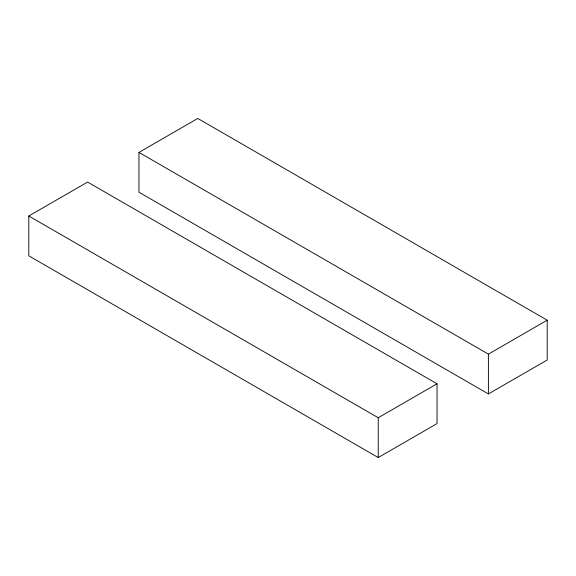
<?xml version="1.0" encoding="UTF-8"?>
<svg xmlns="http://www.w3.org/2000/svg" width="576" height="576" viewBox="0 0 576 576"><rect width="100%" height="100%" fill="white"/><g stroke="black" fill="none" stroke-linecap="round" stroke-linejoin="round"><path stroke-width="0.86" d="M28.8 216.007L87.602 182.059L437.033 383.796L437.033 423.598L378.23 457.546L28.8 255.809L28.8 216.007L378.23 417.744L437.033 383.796M138.967 152.402L197.77 118.454L547.2 320.191L547.2 359.993L488.398 393.941L138.967 192.204L138.967 152.402L488.398 354.139L547.2 320.191M488.398 354.139L488.398 393.941M378.23 417.744L378.23 457.546"/></g></svg>
